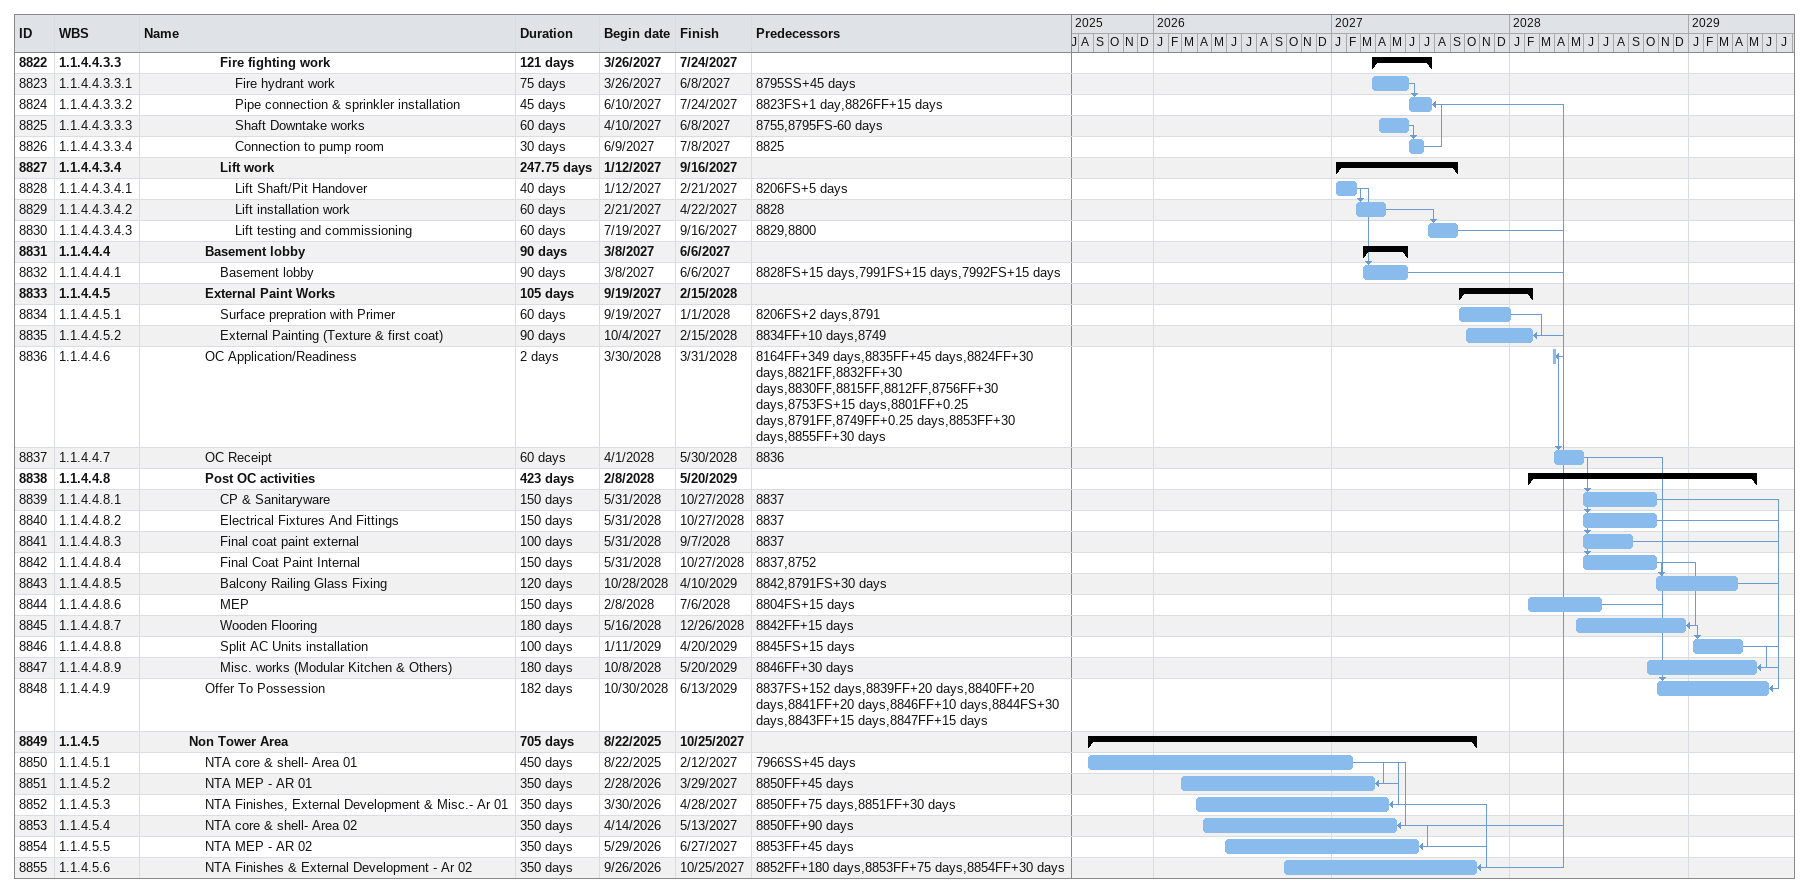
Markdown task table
| ID | WBS | Task | Duration | Start | Finish | Predecessors |
|---|---|---|---|---|---|---|
| 8822 | 1.1.4.4.3.3 | **Fire fighting work** | 121d | 2027-03-26 | 2027-07-24 |  |
| 8823 | 1.1.4.4.3.3.1 | Fire hydrant work | 75d | 2027-03-26 | 2027-06-08 | 8795SS+45d |
| 8824 | 1.1.4.4.3.3.2 | Pipe connection & sprinkler installation | 45d | 2027-06-10 | 2027-07-24 | 8823FS+1d, 8826FF+15d |
| 8825 | 1.1.4.4.3.3.3 | Shaft Downtake works | 60d | 2027-04-10 | 2027-06-08 | 8755, 8795FS-60d |
| 8826 | 1.1.4.4.3.3.4 | Connection to pump room | 30d | 2027-06-09 | 2027-07-08 | 8825 |
| 8827 | 1.1.4.4.3.4 | **Lift work** | 247.75d | 2027-01-12 | 2027-09-16 |  |
| 8828 | 1.1.4.4.3.4.1 | Lift Shaft/Pit Handover | 40d | 2027-01-12 | 2027-02-21 | 8206FS+5d |
| 8829 | 1.1.4.4.3.4.2 | Lift installation work | 60d | 2027-02-21 | 2027-04-22 | 8828 |
| 8830 | 1.1.4.4.3.4.3 | Lift testing and commissioning | 60d | 2027-07-19 | 2027-09-16 | 8829, 8800 |
| 8831 | 1.1.4.4.4 | **Basement lobby** | 90d | 2027-03-08 | 2027-06-06 |  |
| 8832 | 1.1.4.4.4.1 | Basement lobby | 90d | 2027-03-08 | 2027-06-06 | 8828FS+15d, 7991FS+15d, 7992FS+15d |
| 8833 | 1.1.4.4.5 | **External Paint Works** | 105d | 2027-09-19 | 2028-02-15 |  |
| 8834 | 1.1.4.4.5.1 | Surface prepration with Primer | 60d | 2027-09-19 | 2028-01-01 | 8206FS+2d, 8791 |
| 8835 | 1.1.4.4.5.2 | External Painting (Texture & first coat) | 90d | 2027-10-04 | 2028-02-15 | 8834FF+10d, 8749 |
| 8836 | 1.1.4.4.6 | OC Application/Readiness | 2d | 2028-03-30 | 2028-03-31 | 8164FF+349d, 8835FF+45d, 8824FF+30d, 8821FF, 8832FF+30d, 8830FF, 8815FF, 8812FF, 8756FF+30d, 8753FS+15d, 8801FF+0.25d, 8791FF, 8749FF+0.25d, 8853FF+30d, 8855FF+30d |
| 8837 | 1.1.4.4.7 | OC Receipt | 60d | 2028-04-01 | 2028-05-30 | 8836 |
| 8838 | 1.1.4.4.8 | **Post OC activities** | 423d | 2028-02-08 | 2029-05-20 |  |
| 8839 | 1.1.4.4.8.1 | CP & Sanitaryware | 150d | 2028-05-31 | 2028-10-27 | 8837 |
| 8840 | 1.1.4.4.8.2 | Electrical Fixtures And Fittings | 150d | 2028-05-31 | 2028-10-27 | 8837 |
| 8841 | 1.1.4.4.8.3 | Final coat paint external | 100d | 2028-05-31 | 2028-09-07 | 8837 |
| 8842 | 1.1.4.4.8.4 | Final Coat Paint Internal | 150d | 2028-05-31 | 2028-10-27 | 8837, 8752 |
| 8843 | 1.1.4.4.8.5 | Balcony Railing Glass Fixing | 120d | 2028-10-28 | 2029-04-10 | 8842, 8791FS+30d |
| 8844 | 1.1.4.4.8.6 | MEP | 150d | 2028-02-08 | 2028-07-06 | 8804FS+15d |
| 8845 | 1.1.4.4.8.7 | Wooden Flooring | 180d | 2028-05-16 | 2028-12-26 | 8842FF+15d |
| 8846 | 1.1.4.4.8.8 | Split AC Units installation | 100d | 2029-01-11 | 2029-04-20 | 8845FS+15d |
| 8847 | 1.1.4.4.8.9 | Misc. works (Modular Kitchen & Others) | 180d | 2028-10-08 | 2029-05-20 | 8846FF+30d |
| 8848 | 1.1.4.4.9 | Offer To Possession | 182d | 2028-10-30 | 2029-06-13 | 8837FS+152d, 8839FF+20d, 8840FF+20d, 8841FF+20d, 8846FF+10d, 8844FS+30d, 8843FF+15d, 8847FF+15d |
| 8849 | 1.1.4.5 | **Non Tower Area** | 705d | 2025-08-22 | 2027-10-25 |  |
| 8850 | 1.1.4.5.1 | NTA core & shell- Area 01 | 450d | 2025-08-22 | 2027-02-12 | 7966SS+45d |
| 8851 | 1.1.4.5.2 | NTA MEP - AR 01 | 350d | 2026-02-28 | 2027-03-29 | 8850FF+45d |
| 8852 | 1.1.4.5.3 | NTA Finishes, External Development & Misc.- Ar 01 | 350d | 2026-03-30 | 2027-04-28 | 8850FF+75d, 8851FF+30d |
| 8853 | 1.1.4.5.4 | NTA core & shell- Area 02 | 350d | 2026-04-14 | 2027-05-13 | 8850FF+90d |
| 8854 | 1.1.4.5.5 | NTA MEP - AR 02 | 350d | 2026-05-29 | 2027-06-27 | 8853FF+45d |
| 8855 | 1.1.4.5.6 | NTA Finishes & External Development - Ar 02 | 350d | 2026-09-26 | 2027-10-25 | 8852FF+180d, 8853FF+75d, 8854FF+30d |
